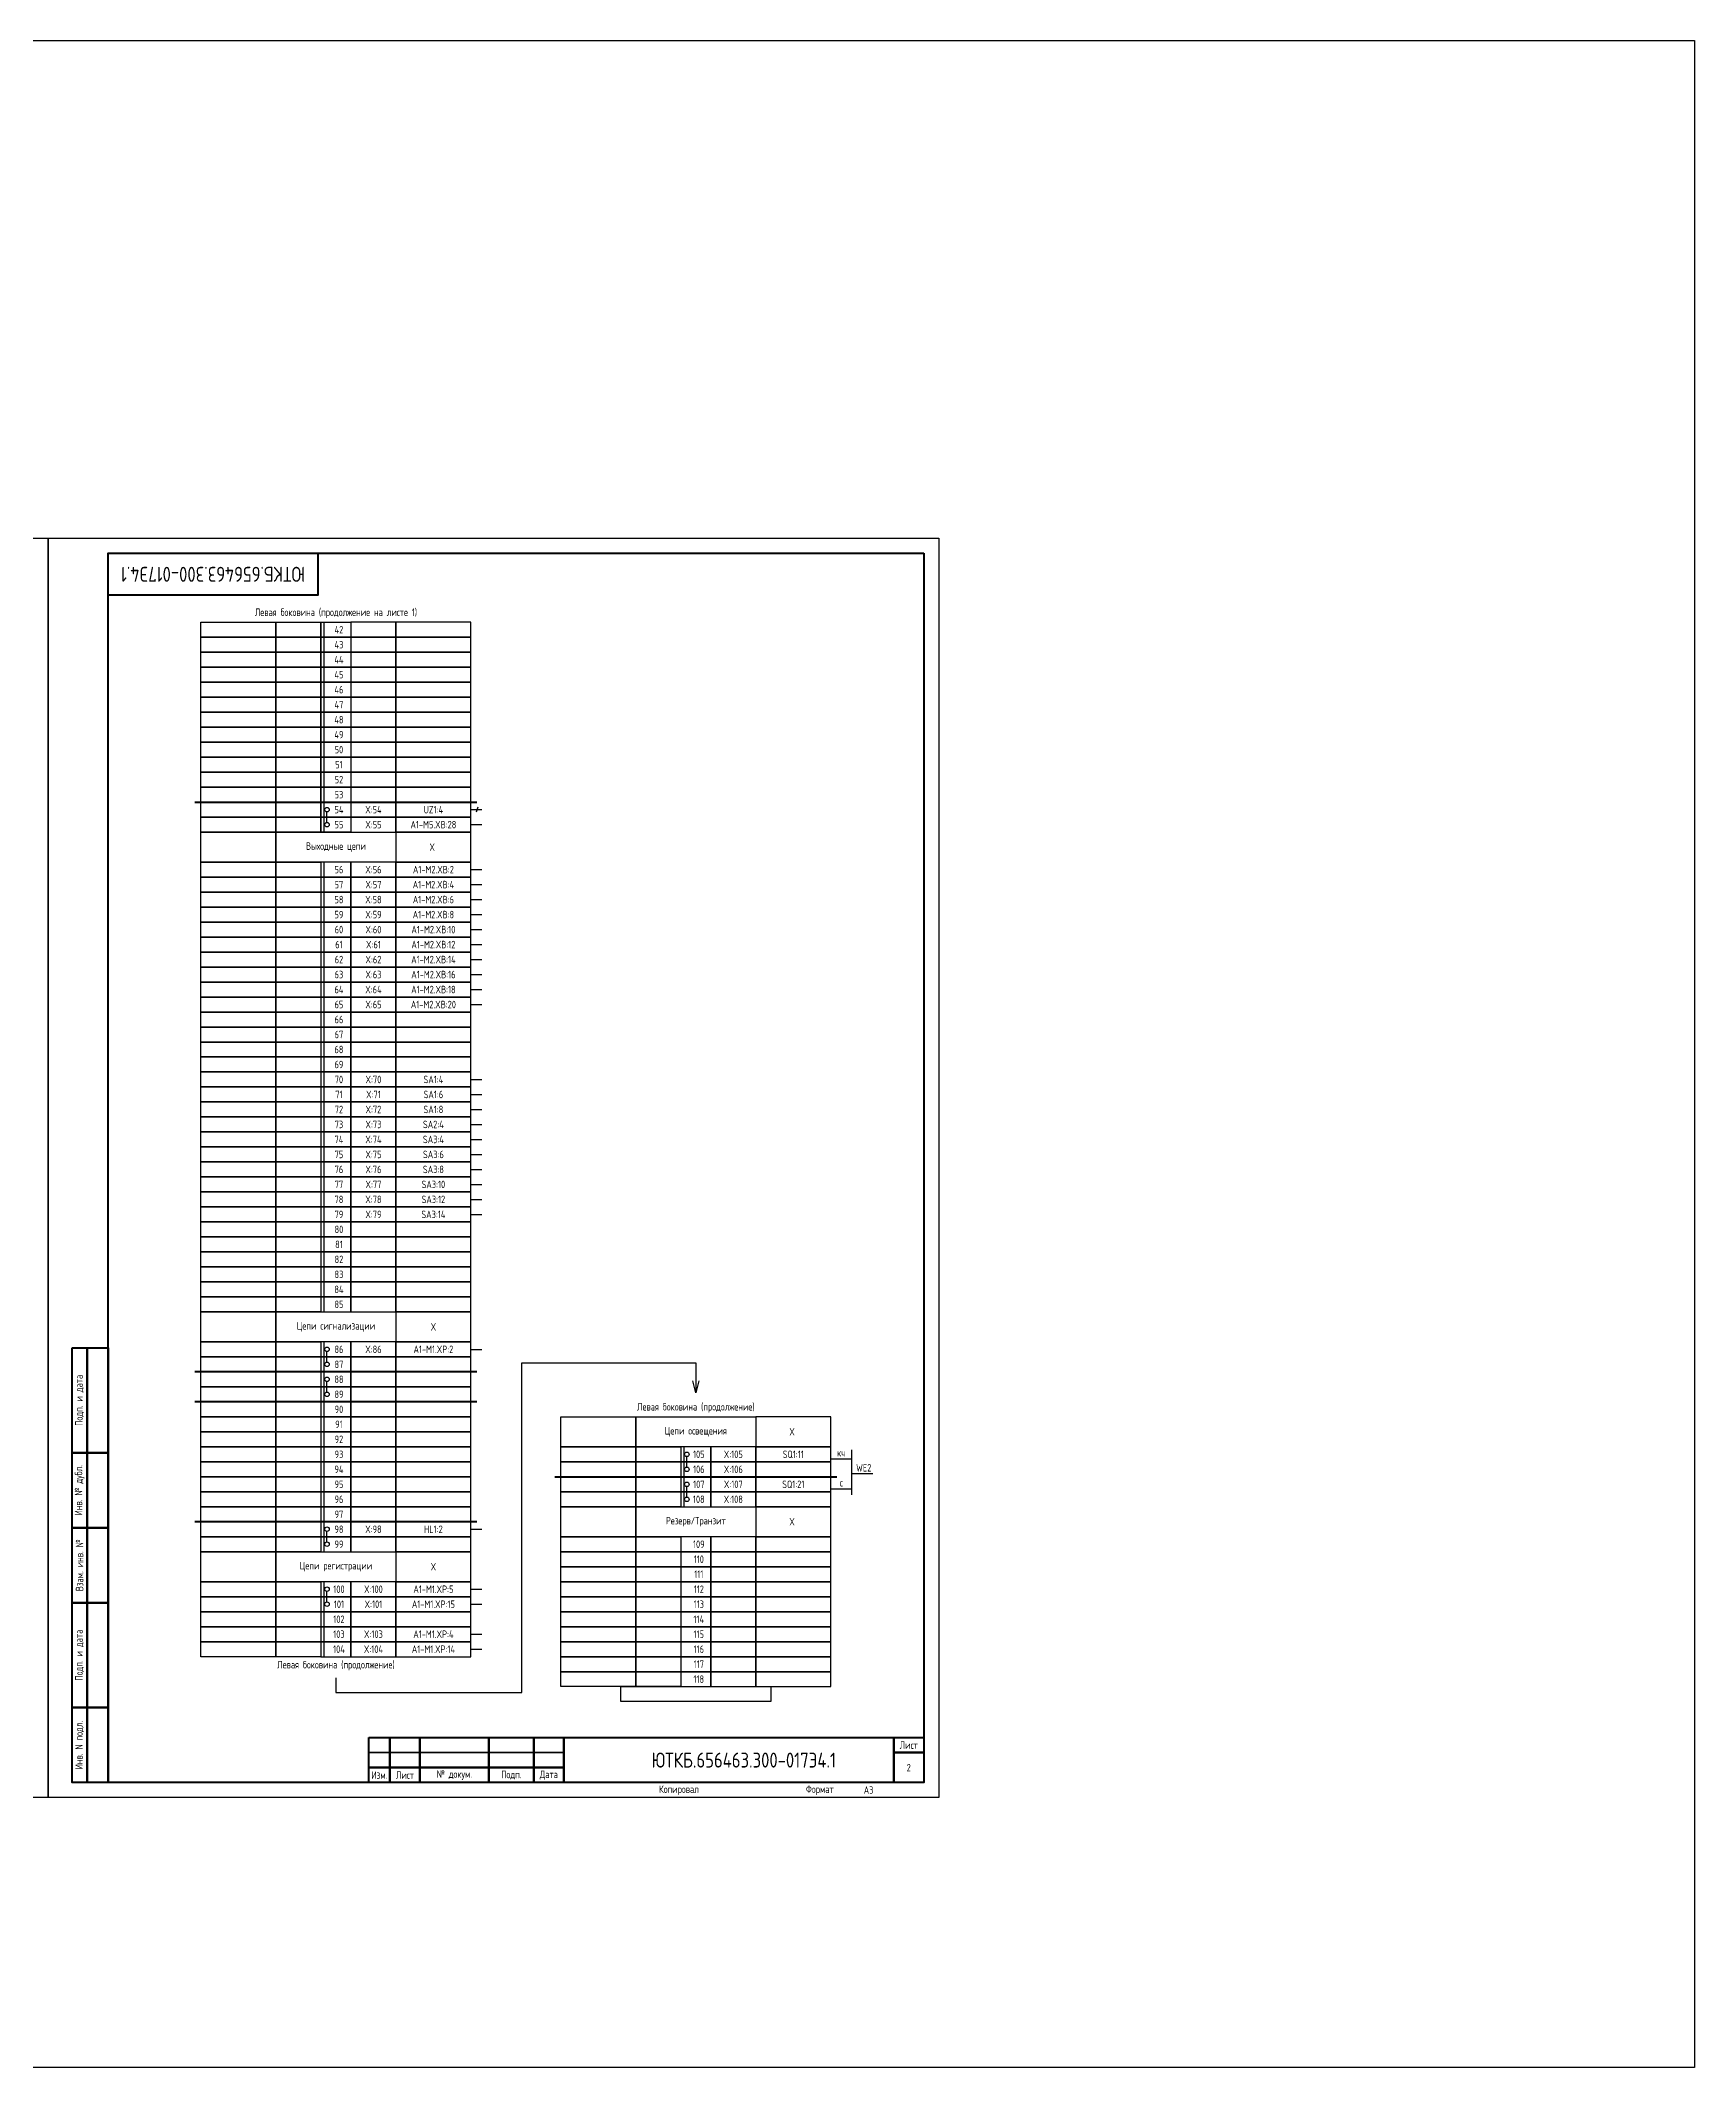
# Model space of a CAD drawing. Header units: millimetres. Extents: x -863 to 2106, y -90 to 586.
# Drawn here: x 1554 to 2106, y -90 to 586 of the extents above; entities that cross this region are included whole.
import ezdxf

# ---------------------------------------------------------------- set-up
doc = ezdxf.new("R2010")
doc.units = ezdxf.units.MM
doc.styles.add('Gost_type_A', font='GOST_0.TTF')

# ---------------------------------------------------------------- blocks, each defined once
blk = doc.blocks.new('Штамп левый нижний')
at = {"lineweight": 50}
for points in [[(-12, 145), (-7, 145), (-7, 110), (-12, 110)], [(-7, 145), (0, 145), (0, 110), (-7, 110)], [(-12, 110), (-7, 110), (-7, 85), (-12, 85)], [(-7, 110), (0, 110), (0, 85), (-7, 85)], [(-12, 85), (-7, 85), (-7, 60), (-12, 60)], [(-7, 85), (0, 85), (0, 60), (-7, 60)], [(-12, 60), (-7, 60), (-7, 25), (-12, 25)], [(-7, 60), (0, 60), (0, 25), (-7, 25)], [(-12, 25), (-7, 25), (-7, 0), (-12, 0)], [(-7, 25), (0, 25), (0, 0), (-7, 0)]]:
    blk.add_lwpolyline(points, close=True, dxfattribs=at)
at = {"char_height": 2.5, "attachment_point": 5, "rotation": 90, "style": 'Gost_type_A'}
for s, insert, width in [('Подп. и дата', (-9.5, 127.5), 35), ('Инв. № дубл.', (-9.5, 97.5), 25), ('Взам. инв. №', (-9.5, 72.5), 25), ('Подп. и дата', (-9.5, 42.5), 35), ('Инв. N подл.', (-9.5, 12.5), 25)]:
    blk.add_mtext(s, dxfattribs=dict(at, insert=insert, width=width))
blk = doc.blocks.new('Штамп угловой верхний')
at = {"lineweight": 50}
blk.add_lwpolyline([(0, 0), (70, 0), (70, -14), (0, -14)], close=True, dxfattribs=at)
blk = doc.blocks.new('Штамп малый нижний')
at = {"lineweight": 50}
for points in [[(-185, 15), (-178, 15), (-178, 5), (-185, 5)], [(-178, 15), (-168, 15), (-168, 5), (-178, 5)], [(-168, 15), (-145, 15), (-145, 5), (-168, 5)], [(-145, 15), (-130, 15), (-130, 5), (-145, 5)], [(-130, 15), (-120, 15), (-120, 5), (-130, 5)], [(-120, 15), (-10, 15), (-10, 0), (-120, 0)], [(-10, 15), (0, 15), (0, 10), (-10, 10)], [(-10, 10), (0, 10), (0, 0), (-10, 0)], [(-185, 5), (-178, 5), (-178, 0), (-185, 0)], [(-178, 5), (-168, 5), (-168, 0), (-178, 0)], [(-168, 5), (-145, 5), (-145, 0), (-168, 0)], [(-145, 5), (-130, 5), (-130, 0), (-145, 0)], [(-130, 5), (-120, 5), (-120, 0), (-130, 0)]]:
    blk.add_lwpolyline(points, close=True, dxfattribs=at)
for points in [[(-185, 15), (-178, 15), (-178, 10), (-185, 10)], [(-178, 15), (-168, 15), (-168, 10), (-178, 10)], [(-168, 15), (-145, 15), (-145, 10), (-168, 10)], [(-145, 15), (-130, 15), (-130, 10), (-145, 10)], [(-130, 15), (-120, 15), (-120, 10), (-130, 10)], [(-185, 10), (-178, 10), (-178, 5), (-185, 5)], [(-178, 10), (-168, 10), (-168, 5), (-178, 5)], [(-168, 10), (-145, 10), (-145, 5), (-168, 5)], [(-145, 10), (-130, 10), (-130, 5), (-145, 5)], [(-130, 10), (-120, 10), (-120, 5), (-130, 5)]]:
    blk.add_lwpolyline(points, close=True)
at = {"char_height": 2.5, "style": 'Gost_type_A'}
for s, insert, width, attachment_point in [('Лист', (-5, 12.5), 10, 5), ('Изм.', (-181.5, 2.5), 7, 5), ('Лист', (-173, 2.5), 10, 5), ('№ докум.', (-156.5, 2.5), 23, 5), ('Подп.', (-137.5, 2.5), 15, 5), ('Дата', (-125, 2.5), 10, 5), ('Копировал', (-75, -2.53), 13.1202, 6), ('Формат', (-30, -2.53), 13.1202, 6)]:
    blk.add_mtext(s, dxfattribs=dict(at, insert=insert, width=width, attachment_point=attachment_point))

msp = doc.modelspace()

# ---------------------------------------------------------------- linework, layer by layer
for p, q in [((1649, 392), (1649, 322)), ((1650, 325.25), (1650, 328.75)), ((1698, 329.5), (1701.62, 329.5)), ((1698, 324.5), (1701.62, 324.5)), ((1700.33, 330.31), (1699.75, 328.69)), ((1649, 312), (1649, 162)), ((1698, 309.5), (1701.62, 309.5)), ((1698, 304.5), (1701.62, 304.5)), ((1698, 299.5), (1701.62, 299.5)), ((1698, 294.5), (1701.62, 294.5)), ((1698, 289.5), (1701.62, 289.5)), ((1698, 284.5), (1701.62, 284.5)), ((1698, 279.5), (1701.62, 279.5)), ((1698, 274.5), (1701.62, 274.5)), ((1698, 269.5), (1701.62, 269.5)), ((1698, 264.5), (1701.62, 264.5)), ((1698, 239.5), (1701.62, 239.5)), ((1698, 234.5), (1701.62, 234.5)), ((1698, 229.5), (1701.62, 229.5)), ((1698, 224.5), (1701.62, 224.5)), ((1698, 219.5), (1701.62, 219.5)), ((1698, 214.5), (1701.62, 214.5)), ((1698, 209.5), (1701.62, 209.5)), ((1698, 204.5), (1701.62, 204.5)), ((1698, 199.5), (1701.62, 199.5)), ((1698, 194.5), (1701.62, 194.5)), ((1649, 152), (1649, 82)), ((1650, 145.25), (1650, 148.75)), ((1698, 149.5), (1701.62, 149.5)), ((1715, 35), (1715, 145)), ((1715, 145), (1773, 145)), ((1773, 145), (1773, 135)), ((1650, 135.25), (1650, 138.75)), ((1773, 135), (1772, 139)), ((1774, 139), (1773, 135)), ((1769, 117), (1769, 107)), ((1825, 101), (1825, 116)), ((1770, 110.25), (1770, 113.75)), ((1818, 113), (1825, 113)), ((1769, 107), (1769, 97)), ((1770, 100.25), (1770, 103.75)), ((1818, 103), (1825, 103)), ((1832, 108), (1825, 108)), ((1650, 85.25), (1650, 88.75)), ((1698, 89.5), (1701.62, 89.5)), ((1649, 72), (1649, 47)), ((1650, 65.25), (1650, 68.75)), ((1698, 69.5), (1701.62, 69.5)), ((1698, 64.5), (1701.62, 64.5)), ((1698, 54.5), (1701.62, 54.5)), ((1698, 49.5), (1701.62, 49.5)), ((1653, 40), (1653, 35)), ((1653, 35), (1715, 35))]:
    msp.add_line(p, q)
at = {"lineweight": 50}
for p, q in [((1606, 332), (1700, 332)), ((1700, 142), (1606, 142)), ((1700, 132), (1606, 132)), ((1726, 107), (1820, 107)), ((1700, 92), (1606, 92))]:
    msp.add_line(p, q, dxfattribs=at)
for points in [[(-863, 586), (2106, 586), (2106, -90), (-863, -90)], [(1557, 420), (1557, 0), (1260, 0), (1260, 420)], [(1854, 420), (1854, 0), (1557, 0), (1557, 420)], [(1608, 392), (1633, 392), (1633, 387), (1608, 387)], [(1608, 387), (1633, 387), (1633, 382), (1608, 382)], [(1633, 392), (1648, 392), (1648, 387), (1633, 387)], [(1633, 387), (1648, 387), (1648, 382), (1633, 382)], [(1648, 392), (1658, 392), (1658, 387), (1648, 387)], [(1648, 387), (1658, 387), (1658, 382), (1648, 382)], [(1673, 392), (1658, 392), (1658, 387), (1673, 387)], [(1673, 387), (1658, 387), (1658, 382), (1673, 382)], [(1698, 392), (1673, 392), (1673, 387), (1698, 387)], [(1698, 387), (1673, 387), (1673, 382), (1698, 382)], [(1608, 382), (1633, 382), (1633, 377), (1608, 377)], [(1633, 382), (1648, 382), (1648, 377), (1633, 377)], [(1648, 382), (1658, 382), (1658, 377), (1648, 377)], [(1673, 382), (1658, 382), (1658, 377), (1673, 377)], [(1698, 382), (1673, 382), (1673, 377), (1698, 377)], [(1608, 377), (1633, 377), (1633, 372), (1608, 372)], [(1608, 372), (1633, 372), (1633, 367), (1608, 367)], [(1633, 377), (1648, 377), (1648, 372), (1633, 372)], [(1633, 372), (1648, 372), (1648, 367), (1633, 367)], [(1648, 377), (1658, 377), (1658, 372), (1648, 372)], [(1648, 372), (1658, 372), (1658, 367), (1648, 367)], [(1673, 377), (1658, 377), (1658, 372), (1673, 372)], [(1673, 372), (1658, 372), (1658, 367), (1673, 367)], [(1698, 377), (1673, 377), (1673, 372), (1698, 372)], [(1698, 372), (1673, 372), (1673, 367), (1698, 367)], [(1608, 367), (1633, 367), (1633, 362), (1608, 362)], [(1633, 367), (1648, 367), (1648, 362), (1633, 362)], [(1648, 367), (1658, 367), (1658, 362), (1648, 362)], [(1673, 367), (1658, 367), (1658, 362), (1673, 362)], [(1698, 367), (1673, 367), (1673, 362), (1698, 362)], [(1608, 362), (1633, 362), (1633, 357), (1608, 357)], [(1633, 362), (1648, 362), (1648, 357), (1633, 357)], [(1648, 362), (1658, 362), (1658, 357), (1648, 357)], [(1673, 362), (1658, 362), (1658, 357), (1673, 357)], [(1698, 362), (1673, 362), (1673, 357), (1698, 357)], [(1608, 357), (1633, 357), (1633, 352), (1608, 352)], [(1608, 352), (1633, 352), (1633, 347), (1608, 347)], [(1633, 357), (1648, 357), (1648, 352), (1633, 352)], [(1633, 352), (1648, 352), (1648, 347), (1633, 347)], [(1648, 357), (1658, 357), (1658, 352), (1648, 352)], [(1648, 352), (1658, 352), (1658, 347), (1648, 347)], [(1673, 357), (1658, 357), (1658, 352), (1673, 352)], [(1673, 352), (1658, 352), (1658, 347), (1673, 347)], [(1698, 357), (1673, 357), (1673, 352), (1698, 352)], [(1698, 352), (1673, 352), (1673, 347), (1698, 347)], [(1608, 347), (1633, 347), (1633, 342), (1608, 342)], [(1633, 347), (1648, 347), (1648, 342), (1633, 342)], [(1648, 347), (1658, 347), (1658, 342), (1648, 342)], [(1673, 347), (1658, 347), (1658, 342), (1673, 342)], [(1698, 347), (1673, 347), (1673, 342), (1698, 342)], [(1608, 342), (1633, 342), (1633, 337), (1608, 337)], [(1633, 342), (1648, 342), (1648, 337), (1633, 337)], [(1648, 342), (1658, 342), (1658, 337), (1648, 337)], [(1673, 342), (1658, 342), (1658, 337), (1673, 337)], [(1698, 342), (1673, 342), (1673, 337), (1698, 337)], [(1608, 337), (1633, 337), (1633, 332), (1608, 332)], [(1608, 332), (1633, 332), (1633, 327), (1608, 327)], [(1633, 337), (1648, 337), (1648, 332), (1633, 332)], [(1633, 332), (1648, 332), (1648, 327), (1633, 327)], [(1648, 337), (1658, 337), (1658, 332), (1648, 332)], [(1648, 332), (1658, 332), (1658, 327), (1648, 327)], [(1673, 337), (1658, 337), (1658, 332), (1673, 332)], [(1673, 332), (1658, 332), (1658, 327), (1673, 327)], [(1698, 337), (1673, 337), (1673, 332), (1698, 332)], [(1698, 332), (1673, 332), (1673, 327), (1698, 327)], [(1608, 327), (1633, 327), (1633, 322), (1608, 322)], [(1633, 327), (1648, 327), (1648, 322), (1633, 322)], [(1648, 327), (1658, 327), (1658, 322), (1648, 322)], [(1673, 327), (1658, 327), (1658, 322), (1673, 322)], [(1698, 327), (1673, 327), (1673, 322), (1698, 322)], [(1608, 322), (1633, 322), (1633, 312), (1608, 312)], [(1633, 322), (1673, 322), (1673, 312), (1633, 312)], [(1698, 322), (1673, 322), (1673, 312), (1698, 312)], [(1608, 312), (1633, 312), (1633, 307), (1608, 307)], [(1633, 312), (1648, 312), (1648, 307), (1633, 307)], [(1658, 312), (1648, 312), (1648, 307), (1658, 307)], [(1673, 312), (1658, 312), (1658, 307), (1673, 307)], [(1698, 312), (1673, 312), (1673, 307), (1698, 307)], [(1608, 307), (1633, 307), (1633, 302), (1608, 302)], [(1633, 307), (1648, 307), (1648, 302), (1633, 302)], [(1658, 307), (1648, 307), (1648, 302), (1658, 302)], [(1673, 307), (1658, 307), (1658, 302), (1673, 302)], [(1698, 307), (1673, 307), (1673, 302), (1698, 302)], [(1608, 302), (1633, 302), (1633, 297), (1608, 297)], [(1633, 302), (1648, 302), (1648, 297), (1633, 297)], [(1658, 302), (1648, 302), (1648, 297), (1658, 297)], [(1673, 302), (1658, 302), (1658, 297), (1673, 297)], [(1698, 302), (1673, 302), (1673, 297), (1698, 297)], [(1608, 297), (1633, 297), (1633, 292), (1608, 292)], [(1608, 292), (1633, 292), (1633, 287), (1608, 287)], [(1633, 297), (1648, 297), (1648, 292), (1633, 292)], [(1633, 292), (1648, 292), (1648, 287), (1633, 287)], [(1658, 297), (1648, 297), (1648, 292), (1658, 292)], [(1658, 292), (1648, 292), (1648, 287), (1658, 287)], [(1673, 297), (1658, 297), (1658, 292), (1673, 292)], [(1673, 292), (1658, 292), (1658, 287), (1673, 287)], [(1698, 297), (1673, 297), (1673, 292), (1698, 292)], [(1698, 292), (1673, 292), (1673, 287), (1698, 287)], [(1608, 287), (1633, 287), (1633, 282), (1608, 282)], [(1633, 287), (1648, 287), (1648, 282), (1633, 282)], [(1658, 287), (1648, 287), (1648, 282), (1658, 282)], [(1673, 287), (1658, 287), (1658, 282), (1673, 282)], [(1698, 287), (1673, 287), (1673, 282), (1698, 282)], [(1608, 282), (1633, 282), (1633, 277), (1608, 277)], [(1633, 282), (1648, 282), (1648, 277), (1633, 277)], [(1658, 282), (1648, 282), (1648, 277), (1658, 277)], [(1673, 282), (1658, 282), (1658, 277), (1673, 277)], [(1698, 282), (1673, 282), (1673, 277), (1698, 277)], [(1608, 277), (1633, 277), (1633, 272), (1608, 272)], [(1608, 272), (1633, 272), (1633, 267), (1608, 267)], [(1633, 277), (1648, 277), (1648, 272), (1633, 272)], [(1633, 272), (1648, 272), (1648, 267), (1633, 267)], [(1658, 277), (1648, 277), (1648, 272), (1658, 272)], [(1658, 272), (1648, 272), (1648, 267), (1658, 267)], [(1673, 277), (1658, 277), (1658, 272), (1673, 272)], [(1673, 272), (1658, 272), (1658, 267), (1673, 267)], [(1698, 277), (1673, 277), (1673, 272), (1698, 272)], [(1698, 272), (1673, 272), (1673, 267), (1698, 267)], [(1608, 267), (1633, 267), (1633, 262), (1608, 262)], [(1633, 267), (1648, 267), (1648, 262), (1633, 262)], [(1658, 267), (1648, 267), (1648, 262), (1658, 262)], [(1673, 267), (1658, 267), (1658, 262), (1673, 262)], [(1698, 267), (1673, 267), (1673, 262), (1698, 262)], [(1608, 262), (1633, 262), (1633, 257), (1608, 257)], [(1608, 257), (1633, 257), (1633, 252), (1608, 252)], [(1633, 262), (1648, 262), (1648, 257), (1633, 257)], [(1633, 257), (1648, 257), (1648, 252), (1633, 252)], [(1658, 262), (1648, 262), (1648, 257), (1658, 257)], [(1658, 257), (1648, 257), (1648, 252), (1658, 252)], [(1673, 262), (1658, 262), (1658, 257), (1673, 257)], [(1673, 257), (1658, 257), (1658, 252), (1673, 252)], [(1698, 262), (1673, 262), (1673, 257), (1698, 257)], [(1698, 257), (1673, 257), (1673, 252), (1698, 252)], [(1608, 252), (1633, 252), (1633, 247), (1608, 247)], [(1633, 252), (1648, 252), (1648, 247), (1633, 247)], [(1658, 252), (1648, 252), (1648, 247), (1658, 247)], [(1673, 252), (1658, 252), (1658, 247), (1673, 247)], [(1698, 252), (1673, 252), (1673, 247), (1698, 247)], [(1608, 247), (1633, 247), (1633, 242), (1608, 242)], [(1633, 247), (1648, 247), (1648, 242), (1633, 242)], [(1658, 247), (1648, 247), (1648, 242), (1658, 242)], [(1673, 247), (1658, 247), (1658, 242), (1673, 242)], [(1698, 247), (1673, 247), (1673, 242), (1698, 242)], [(1608, 242), (1633, 242), (1633, 237), (1608, 237)], [(1608, 237), (1633, 237), (1633, 232), (1608, 232)], [(1633, 242), (1648, 242), (1648, 237), (1633, 237)], [(1633, 237), (1648, 237), (1648, 232), (1633, 232)], [(1658, 242), (1648, 242), (1648, 237), (1658, 237)], [(1658, 237), (1648, 237), (1648, 232), (1658, 232)], [(1673, 242), (1658, 242), (1658, 237), (1673, 237)], [(1673, 237), (1658, 237), (1658, 232), (1673, 232)], [(1698, 242), (1673, 242), (1673, 237), (1698, 237)], [(1698, 237), (1673, 237), (1673, 232), (1698, 232)], [(1608, 232), (1633, 232), (1633, 227), (1608, 227)], [(1633, 232), (1648, 232), (1648, 227), (1633, 227)], [(1658, 232), (1648, 232), (1648, 227), (1658, 227)], [(1673, 232), (1658, 232), (1658, 227), (1673, 227)], [(1698, 232), (1673, 232), (1673, 227), (1698, 227)], [(1608, 227), (1633, 227), (1633, 222), (1608, 222)], [(1633, 227), (1648, 227), (1648, 222), (1633, 222)], [(1658, 227), (1648, 227), (1648, 222), (1658, 222)], [(1673, 227), (1658, 227), (1658, 222), (1673, 222)], [(1698, 227), (1673, 227), (1673, 222), (1698, 222)], [(1608, 222), (1633, 222), (1633, 217), (1608, 217)], [(1608, 217), (1633, 217), (1633, 212), (1608, 212)], [(1633, 222), (1648, 222), (1648, 217), (1633, 217)], [(1633, 217), (1648, 217), (1648, 212), (1633, 212)], [(1658, 222), (1648, 222), (1648, 217), (1658, 217)], [(1658, 217), (1648, 217), (1648, 212), (1658, 212)], [(1673, 222), (1658, 222), (1658, 217), (1673, 217)], [(1673, 217), (1658, 217), (1658, 212), (1673, 212)], [(1698, 222), (1673, 222), (1673, 217), (1698, 217)], [(1698, 217), (1673, 217), (1673, 212), (1698, 212)], [(1608, 212), (1633, 212), (1633, 207), (1608, 207)], [(1633, 212), (1648, 212), (1648, 207), (1633, 207)], [(1658, 212), (1648, 212), (1648, 207), (1658, 207)], [(1673, 212), (1658, 212), (1658, 207), (1673, 207)], [(1698, 212), (1673, 212), (1673, 207), (1698, 207)], [(1608, 207), (1633, 207), (1633, 202), (1608, 202)], [(1633, 207), (1648, 207), (1648, 202), (1633, 202)], [(1658, 207), (1648, 207), (1648, 202), (1658, 202)], [(1673, 207), (1658, 207), (1658, 202), (1673, 202)], [(1698, 207), (1673, 207), (1673, 202), (1698, 202)], [(1608, 202), (1633, 202), (1633, 197), (1608, 197)], [(1608, 197), (1633, 197), (1633, 192), (1608, 192)], [(1633, 202), (1648, 202), (1648, 197), (1633, 197)], [(1633, 197), (1648, 197), (1648, 192), (1633, 192)], [(1658, 202), (1648, 202), (1648, 197), (1658, 197)], [(1658, 197), (1648, 197), (1648, 192), (1658, 192)], [(1673, 202), (1658, 202), (1658, 197), (1673, 197)], [(1673, 197), (1658, 197), (1658, 192), (1673, 192)], [(1698, 202), (1673, 202), (1673, 197), (1698, 197)], [(1698, 197), (1673, 197), (1673, 192), (1698, 192)], [(1608, 192), (1633, 192), (1633, 187), (1608, 187)], [(1633, 192), (1648, 192), (1648, 187), (1633, 187)], [(1658, 192), (1648, 192), (1648, 187), (1658, 187)], [(1673, 192), (1658, 192), (1658, 187), (1673, 187)], [(1698, 192), (1673, 192), (1673, 187), (1698, 187)], [(1608, 187), (1633, 187), (1633, 182), (1608, 182)], [(1633, 187), (1648, 187), (1648, 182), (1633, 182)], [(1658, 187), (1648, 187), (1648, 182), (1658, 182)], [(1673, 187), (1658, 187), (1658, 182), (1673, 182)], [(1698, 187), (1673, 187), (1673, 182), (1698, 182)], [(1608, 182), (1633, 182), (1633, 177), (1608, 177)], [(1608, 177), (1633, 177), (1633, 172), (1608, 172)], [(1633, 182), (1648, 182), (1648, 177), (1633, 177)], [(1633, 177), (1648, 177), (1648, 172), (1633, 172)], [(1658, 182), (1648, 182), (1648, 177), (1658, 177)], [(1658, 177), (1648, 177), (1648, 172), (1658, 172)], [(1673, 182), (1658, 182), (1658, 177), (1673, 177)], [(1673, 177), (1658, 177), (1658, 172), (1673, 172)], [(1698, 182), (1673, 182), (1673, 177), (1698, 177)], [(1698, 177), (1673, 177), (1673, 172), (1698, 172)], [(1608, 172), (1633, 172), (1633, 167), (1608, 167)], [(1633, 172), (1648, 172), (1648, 167), (1633, 167)], [(1658, 172), (1648, 172), (1648, 167), (1658, 167)], [(1673, 172), (1658, 172), (1658, 167), (1673, 167)], [(1698, 172), (1673, 172), (1673, 167), (1698, 167)], [(1608, 167), (1633, 167), (1633, 162), (1608, 162)], [(1633, 167), (1648, 167), (1648, 162), (1633, 162)], [(1658, 167), (1648, 167), (1648, 162), (1658, 162)], [(1673, 167), (1658, 167), (1658, 162), (1673, 162)], [(1698, 167), (1673, 167), (1673, 162), (1698, 162)], [(1608, 162), (1633, 162), (1633, 152), (1608, 152)], [(1633, 162), (1673, 162), (1673, 152), (1633, 152)], [(1698, 162), (1673, 162), (1673, 152), (1698, 152)], [(1608, 152), (1633, 152), (1633, 147), (1608, 147)], [(1633, 152), (1648, 152), (1648, 147), (1633, 147)], [(1658, 152), (1648, 152), (1648, 147), (1658, 147)], [(1673, 152), (1658, 152), (1658, 147), (1673, 147)], [(1698, 152), (1673, 152), (1673, 147), (1698, 147)], [(1608, 147), (1633, 147), (1633, 142), (1608, 142)], [(1608, 142), (1633, 142), (1633, 137), (1608, 137)], [(1633, 147), (1648, 147), (1648, 142), (1633, 142)], [(1633, 142), (1648, 142), (1648, 137), (1633, 137)], [(1658, 147), (1648, 147), (1648, 142), (1658, 142)], [(1658, 142), (1648, 142), (1648, 137), (1658, 137)], [(1673, 147), (1658, 147), (1658, 142), (1673, 142)], [(1673, 142), (1658, 142), (1658, 137), (1673, 137)], [(1698, 147), (1673, 147), (1673, 142), (1698, 142)], [(1698, 142), (1673, 142), (1673, 137), (1698, 137)], [(1608, 137), (1633, 137), (1633, 132), (1608, 132)], [(1633, 137), (1648, 137), (1648, 132), (1633, 132)], [(1658, 137), (1648, 137), (1648, 132), (1658, 132)], [(1673, 137), (1658, 137), (1658, 132), (1673, 132)], [(1698, 137), (1673, 137), (1673, 132), (1698, 132)], [(1608, 132), (1633, 132), (1633, 127), (1608, 127)], [(1633, 132), (1648, 132), (1648, 127), (1633, 127)], [(1658, 132), (1648, 132), (1648, 127), (1658, 127)], [(1673, 132), (1658, 132), (1658, 127), (1673, 127)], [(1698, 132), (1673, 132), (1673, 127), (1698, 127)], [(1608, 127), (1633, 127), (1633, 122), (1608, 122)], [(1608, 122), (1633, 122), (1633, 117), (1608, 117)], [(1633, 127), (1648, 127), (1648, 122), (1633, 122)], [(1633, 122), (1648, 122), (1648, 117), (1633, 117)], [(1658, 127), (1648, 127), (1648, 122), (1658, 122)], [(1658, 122), (1648, 122), (1648, 117), (1658, 117)], [(1673, 127), (1658, 127), (1658, 122), (1673, 122)], [(1673, 122), (1658, 122), (1658, 117), (1673, 117)], [(1698, 127), (1673, 127), (1673, 122), (1698, 122)], [(1698, 122), (1673, 122), (1673, 117), (1698, 117)], [(1728, 127), (1753, 127), (1753, 117), (1728, 117)], [(1753, 127), (1793, 127), (1793, 117), (1753, 117)], [(1818, 127), (1793, 127), (1793, 117), (1818, 117)], [(1608, 117), (1633, 117), (1633, 112), (1608, 112)], [(1633, 117), (1648, 117), (1648, 112), (1633, 112)], [(1658, 117), (1648, 117), (1648, 112), (1658, 112)], [(1673, 117), (1658, 117), (1658, 112), (1673, 112)], [(1698, 117), (1673, 117), (1673, 112), (1698, 112)], [(1728, 117), (1753, 117), (1753, 112), (1728, 112)], [(1753, 117), (1768, 117), (1768, 112), (1753, 112)], [(1778, 117), (1768, 117), (1768, 112), (1778, 112)], [(1793, 117), (1778, 117), (1778, 112), (1793, 112)], [(1818, 117), (1793, 117), (1793, 112), (1818, 112)], [(1608, 112), (1633, 112), (1633, 107), (1608, 107)], [(1633, 112), (1648, 112), (1648, 107), (1633, 107)], [(1658, 112), (1648, 112), (1648, 107), (1658, 107)], [(1673, 112), (1658, 112), (1658, 107), (1673, 107)], [(1698, 112), (1673, 112), (1673, 107), (1698, 107)], [(1728, 112), (1753, 112), (1753, 107), (1728, 107)], [(1753, 112), (1768, 112), (1768, 107), (1753, 107)], [(1778, 112), (1768, 112), (1768, 107), (1778, 107)], [(1793, 112), (1778, 112), (1778, 107), (1793, 107)], [(1818, 112), (1793, 112), (1793, 107), (1818, 107)], [(1608, 107), (1633, 107), (1633, 102), (1608, 102)], [(1608, 102), (1633, 102), (1633, 97), (1608, 97)], [(1633, 107), (1648, 107), (1648, 102), (1633, 102)], [(1633, 102), (1648, 102), (1648, 97), (1633, 97)], [(1658, 107), (1648, 107), (1648, 102), (1658, 102)], [(1658, 102), (1648, 102), (1648, 97), (1658, 97)], [(1673, 107), (1658, 107), (1658, 102), (1673, 102)], [(1673, 102), (1658, 102), (1658, 97), (1673, 97)], [(1698, 107), (1673, 107), (1673, 102), (1698, 102)], [(1698, 102), (1673, 102), (1673, 97), (1698, 97)], [(1728, 107), (1753, 107), (1753, 102), (1728, 102)], [(1728, 102), (1753, 102), (1753, 97), (1728, 97)], [(1753, 107), (1768, 107), (1768, 102), (1753, 102)], [(1753, 102), (1768, 102), (1768, 97), (1753, 97)], [(1778, 107), (1768, 107), (1768, 102), (1778, 102)], [(1778, 102), (1768, 102), (1768, 97), (1778, 97)], [(1793, 107), (1778, 107), (1778, 102), (1793, 102)], [(1793, 102), (1778, 102), (1778, 97), (1793, 97)], [(1818, 107), (1793, 107), (1793, 102), (1818, 102)], [(1818, 102), (1793, 102), (1793, 97), (1818, 97)], [(1608, 97), (1633, 97), (1633, 92), (1608, 92)], [(1633, 97), (1648, 97), (1648, 92), (1633, 92)], [(1658, 97), (1648, 97), (1648, 92), (1658, 92)], [(1673, 97), (1658, 97), (1658, 92), (1673, 92)], [(1698, 97), (1673, 97), (1673, 92), (1698, 92)], [(1728, 97), (1753, 97), (1753, 87), (1728, 87)], [(1753, 97), (1793, 97), (1793, 87), (1753, 87)], [(1818, 97), (1793, 97), (1793, 87), (1818, 87)], [(1608, 92), (1633, 92), (1633, 87), (1608, 87)], [(1633, 92), (1648, 92), (1648, 87), (1633, 87)], [(1658, 92), (1648, 92), (1648, 87), (1658, 87)], [(1673, 92), (1658, 92), (1658, 87), (1673, 87)], [(1698, 92), (1673, 92), (1673, 87), (1698, 87)], [(1608, 87), (1633, 87), (1633, 82), (1608, 82)], [(1608, 82), (1633, 82), (1633, 72), (1608, 72)], [(1633, 87), (1648, 87), (1648, 82), (1633, 82)], [(1633, 82), (1673, 82), (1673, 72), (1633, 72)], [(1658, 87), (1648, 87), (1648, 82), (1658, 82)], [(1673, 87), (1658, 87), (1658, 82), (1673, 82)], [(1698, 87), (1673, 87), (1673, 82), (1698, 82)], [(1698, 82), (1673, 82), (1673, 72), (1698, 72)], [(1728, 87), (1753, 87), (1753, 82), (1728, 82)], [(1728, 82), (1753, 82), (1753, 77), (1728, 77)], [(1753, 87), (1768, 87), (1768, 82), (1753, 82)], [(1753, 82), (1768, 82), (1768, 77), (1753, 77)], [(1778, 87), (1768, 87), (1768, 82), (1778, 82)], [(1778, 82), (1768, 82), (1768, 77), (1778, 77)], [(1793, 87), (1778, 87), (1778, 82), (1793, 82)], [(1793, 82), (1778, 82), (1778, 77), (1793, 77)], [(1818, 87), (1793, 87), (1793, 82), (1818, 82)], [(1818, 82), (1793, 82), (1793, 77), (1818, 77)], [(1728, 77), (1753, 77), (1753, 72), (1728, 72)], [(1753, 77), (1768, 77), (1768, 72), (1753, 72)], [(1778, 77), (1768, 77), (1768, 72), (1778, 72)], [(1793, 77), (1778, 77), (1778, 72), (1793, 72)], [(1818, 77), (1793, 77), (1793, 72), (1818, 72)], [(1608, 72), (1633, 72), (1633, 67), (1608, 67)], [(1633, 72), (1648, 72), (1648, 67), (1633, 67)], [(1658, 72), (1648, 72), (1648, 67), (1658, 67)], [(1673, 72), (1658, 72), (1658, 67), (1673, 67)], [(1698, 72), (1673, 72), (1673, 67), (1698, 67)], [(1728, 72), (1753, 72), (1753, 67), (1728, 67)], [(1753, 72), (1768, 72), (1768, 67), (1753, 67)], [(1778, 72), (1768, 72), (1768, 67), (1778, 67)], [(1793, 72), (1778, 72), (1778, 67), (1793, 67)], [(1818, 72), (1793, 72), (1793, 67), (1818, 67)], [(1608, 67), (1633, 67), (1633, 62), (1608, 62)], [(1608, 62), (1633, 62), (1633, 57), (1608, 57)], [(1633, 67), (1648, 67), (1648, 62), (1633, 62)], [(1633, 62), (1648, 62), (1648, 57), (1633, 57)], [(1658, 67), (1648, 67), (1648, 62), (1658, 62)], [(1658, 62), (1648, 62), (1648, 57), (1658, 57)], [(1673, 67), (1658, 67), (1658, 62), (1673, 62)], [(1673, 62), (1658, 62), (1658, 57), (1673, 57)], [(1698, 67), (1673, 67), (1673, 62), (1698, 62)], [(1698, 62), (1673, 62), (1673, 57), (1698, 57)], [(1728, 67), (1753, 67), (1753, 62), (1728, 62)], [(1728, 62), (1753, 62), (1753, 57), (1728, 57)], [(1753, 67), (1768, 67), (1768, 62), (1753, 62)], [(1753, 62), (1768, 62), (1768, 57), (1753, 57)], [(1778, 67), (1768, 67), (1768, 62), (1778, 62)], [(1778, 62), (1768, 62), (1768, 57), (1778, 57)], [(1793, 67), (1778, 67), (1778, 62), (1793, 62)], [(1793, 62), (1778, 62), (1778, 57), (1793, 57)], [(1818, 67), (1793, 67), (1793, 62), (1818, 62)], [(1818, 62), (1793, 62), (1793, 57), (1818, 57)], [(1608, 57), (1633, 57), (1633, 52), (1608, 52)], [(1633, 57), (1648, 57), (1648, 52), (1633, 52)], [(1658, 57), (1648, 57), (1648, 52), (1658, 52)], [(1673, 57), (1658, 57), (1658, 52), (1673, 52)], [(1698, 57), (1673, 57), (1673, 52), (1698, 52)], [(1728, 57), (1753, 57), (1753, 52), (1728, 52)], [(1753, 57), (1768, 57), (1768, 52), (1753, 52)], [(1778, 57), (1768, 57), (1768, 52), (1778, 52)], [(1793, 57), (1778, 57), (1778, 52), (1793, 52)], [(1818, 57), (1793, 57), (1793, 52), (1818, 52)], [(1608, 52), (1633, 52), (1633, 47), (1608, 47)], [(1633, 52), (1648, 52), (1648, 47), (1633, 47)], [(1658, 52), (1648, 52), (1648, 47), (1658, 47)], [(1673, 52), (1658, 52), (1658, 47), (1673, 47)], [(1698, 52), (1673, 52), (1673, 47), (1698, 47)], [(1728, 52), (1753, 52), (1753, 47), (1728, 47)], [(1753, 52), (1768, 52), (1768, 47), (1753, 47)], [(1778, 52), (1768, 52), (1768, 47), (1778, 47)], [(1793, 52), (1778, 52), (1778, 47), (1793, 47)], [(1818, 52), (1793, 52), (1793, 47), (1818, 47)], [(1728, 47), (1753, 47), (1753, 42), (1728, 42)], [(1728, 42), (1753, 42), (1753, 37), (1728, 37)], [(1753, 47), (1768, 47), (1768, 42), (1753, 42)], [(1753, 42), (1768, 42), (1768, 37), (1753, 37)], [(1778, 47), (1768, 47), (1768, 42), (1778, 42)], [(1778, 42), (1768, 42), (1768, 37), (1778, 37)], [(1793, 47), (1778, 47), (1778, 42), (1793, 42)], [(1793, 42), (1778, 42), (1778, 37), (1793, 37)], [(1818, 47), (1793, 47), (1793, 42), (1818, 42)], [(1818, 42), (1793, 42), (1793, 37), (1818, 37)], [(1748, 37), (1798, 37), (1798, 32), (1748, 32)]]:
    msp.add_lwpolyline(points, close=True)
msp.add_lwpolyline([(1849, 415), (1849, 5), (1577, 5), (1577, 415)], close=True, dxfattribs=at)
for centre in [(1650, 329.5), (1650, 324.5), (1650, 149.5), (1650, 144.5), (1650, 139.5), (1650, 134.5), (1770, 114.5), (1770, 109.5), (1770, 104.5), (1770, 99.5), (1650, 89.5), (1650, 84.5), (1650, 69.5), (1650, 64.5)]:
    msp.add_circle(centre, 0.75)

# ---------------------------------------------------------------- block references
for name, p in [('Штамп угловой верхний', (1577, 415)), ('Штамп малый нижний', (1849, 5))]:
    msp.add_blockref(name, p)
at = {"color": 1}
msp.add_blockref('Штамп левый нижний', (1577, 5), dxfattribs=at)

# ---------------------------------------------------------------- texts
at = {"insert": (1612, 408), "char_height": 5, "width": 70, "attachment_point": 5, "rotation": 180, "style": 'Gost_type_A'}
msp.add_mtext('ЮТКБ.656463.300-017Э4.1', dxfattribs=at)
at = {"style": 'Gost_type_A'}
for s, insert, char_height, width, attachment_point in [('Левая боковина (продолжение на листе 1)', (1653, 395), 2.5, 90, 5), ('A1-M5.XВ:28', (1685.5, 324.5), 2.5, 25, 5), ('UZ1:4', (1685.5, 329.5), 2.5, 25, 5), ('Выходные цепи ', (1653, 317), 2.5, 40, 5), ('X', (1685.09, 317), 2.5, 25, 5), ('A1-M2.XВ:4', (1685.5, 304.5), 2.5, 25, 5), ('A1-M2.XВ:2', (1685.5, 309.5), 2.5, 25, 5), ('A1-M2.XВ:6', (1685.5, 299.5), 2.5, 25, 5), ('A1-M2.XВ:10', (1685.5, 289.5), 2.5, 25, 5), ('A1-M2.XВ:8', (1685.5, 294.5), 2.5, 25, 5), ('A1-M2.XВ:12', (1685.5, 284.5), 2.5, 25, 5), ('A1-M2.XВ:14', (1685.5, 279.5), 2.5, 25, 5), ('A1-M2.XВ:18', (1685.5, 269.5), 2.5, 25, 5), ('A1-M2.XВ:16', (1685.5, 274.5), 2.5, 25, 5), ('A1-M2.XВ:20', (1685.5, 264.5), 2.5, 25, 5), ('SA1:4', (1685.5, 239.5), 2.5, 25, 5), ('SA1:8', (1685.5, 229.5), 2.5, 25, 5), ('SA1:6', (1685.5, 234.5), 2.5, 25, 5), ('SA2:4', (1685.5, 224.5), 2.5, 25, 5), ('SA3:4', (1685.5, 219.5), 2.5, 25, 5), ('SA3:8', (1685.5, 209.5), 2.5, 25, 5), ('SA3:6', (1685.5, 214.5), 2.5, 25, 5), ('SA3:10', (1685.5, 204.5), 2.5, 25, 5), ('SA3:12', (1685.5, 199.5), 2.5, 25, 5), ('SA3:14', (1685.5, 194.5), 2.5, 25, 5), ('Цепи сигнализации', (1653, 157), 2.5, 40, 5), ('X', (1685.5, 157), 2.5, 25, 5), ('A1-M1.XP:2', (1685.5, 149.5), 2.5, 25, 5), ('Левая боковина (продолжение)', (1773, 130), 2.5, 90, 5), ('Цепи освещения', (1773, 122), 2.5, 40, 5), ('X', (1805.09, 122), 2.5, 25, 5), ('SQ1:11', (1805.5, 114.5), 2.5, 25, 5), ('кч', (1821.5, 115), 2.5, 7, 5), ('WE2', (1829, 110), 2.5, 7, 5), ('SQ1:21', (1805.5, 104.5), 2.5, 25, 5), ('с', (1821.5, 105), 2.5, 7, 5), ('HL1:2', (1685.5, 89.5), 2.5, 25, 5), ('Резерв/Транзит', (1773, 92), 2.5, 40, 5), ('X', (1805.09, 92), 2.5, 25, 5), ('Цепи регистрации', (1653, 77), 2.5, 40, 5), ('X', (1685.5, 77), 2.5, 25, 5), ('A1-M1.XP:5', (1685.5, 69.5), 2.5, 25, 5), ('A1-M1.XP:15', (1685.5, 64.5), 2.5, 25, 5), ('A1-M1.XP:4', (1685.5, 54.5), 2.5, 25, 5), ('A1-M1.XP:14', (1685.5, 49.5), 2.5, 25, 5), ('Левая боковина (продолжение)', (1653, 44), 2.5, 90, 5), ('ЮТКБ.656463.300-017Э4.1', (1789, 12.5), 5, 120, 5), ('2', (1844, 10), 2.5, 10, 5), ('A3', (1829, 2.5), 2.5, 20, 4), ('A3', (1829, 2.5), 2.5, 20, 4)]:
    msp.add_mtext(s, dxfattribs=dict(at, insert=insert, char_height=char_height, width=width, attachment_point=attachment_point))
at = {"ltscale": 10, "char_height": 2.5, "attachment_point": 5, "style": 'Gost_type_A'}
for s, insert, width in [('43', (1654, 384.5), 8), ('42', (1654, 389.5), 8), ('44', (1654, 379.5), 8), ('45', (1654, 374.5), 8), ('46', (1654, 369.5), 8), ('47', (1654, 364.5), 8), ('48', (1654, 359.5), 8), ('49', (1654, 354.5), 8), ('50', (1654, 349.5), 8), ('51', (1654, 344.5), 8), ('52', (1654, 339.5), 8), ('53', (1654, 334.5), 8), ('54', (1654, 329.5), 8), ('55', (1654, 324.5), 8), ('X:54', (1665.5, 329.5), 15), ('X:55', (1665.5, 324.5), 15), ('56', (1654, 309.5), 8), ('57', (1654, 304.5), 8), ('X:56', (1665.5, 309.5), 15), ('X:57', (1665.5, 304.5), 15), ('58', (1654, 299.5), 8), ('X:58', (1665.5, 299.5), 15), ('59', (1654, 294.5), 8), ('60', (1654, 289.5), 8), ('X:59', (1665.5, 294.5), 15), ('X:60', (1665.5, 289.5), 15), ('61', (1654, 284.5), 8), ('X:61', (1665.5, 284.5), 15), ('62', (1654, 279.5), 8), ('X:62', (1665.5, 279.5), 15), ('64', (1654, 269.5), 8), ('63', (1654, 274.5), 8), ('X:64', (1665.5, 269.5), 15), ('X:63', (1665.5, 274.5), 15), ('65', (1654, 264.5), 8), ('X:65', (1665.5, 264.5), 15), ('66', (1654, 259.5), 8), ('68', (1654, 249.5), 8), ('67', (1654, 254.5), 8), ('69', (1654, 244.5), 8), ('70', (1654, 239.5), 8), ('X:70', (1665.5, 239.5), 15), ('72', (1654, 229.5), 8), ('71', (1654, 234.5), 8), ('X:72', (1665.5, 229.5), 15), ('X:71', (1665.5, 234.5), 15), ('73', (1654, 224.5), 8), ('X:73', (1665.5, 224.5), 15), ('74', (1654, 219.5), 8), ('X:74', (1665.5, 219.5), 15), ('75', (1654, 214.5), 8), ('76', (1654, 209.5), 8), ('X:75', (1665.5, 214.5), 15), ('X:76', (1665.5, 209.5), 15), ('77', (1654, 204.5), 8), ('X:77', (1665.5, 204.5), 15), ('78', (1654, 199.5), 8), ('X:78', (1665.5, 199.5), 15), ('79', (1654, 194.5), 8), ('80', (1654, 189.5), 8), ('X:79', (1665.5, 194.5), 15), ('81', (1654, 184.5), 8), ('82', (1654, 179.5), 8), ('84', (1654, 169.5), 8), ('83', (1654, 174.5), 8), ('85', (1654, 164.5), 8), ('86', (1654, 149.5), 8), ('X:86', (1665.5, 149.5), 15), ('87', (1654, 144.5), 8), ('88', (1654, 139.5), 8), ('89', (1654, 134.5), 8), ('90', (1654, 129.5), 8), ('91', (1654, 124.5), 8), ('93', (1654, 114.5), 8), ('92', (1654, 119.5), 8), ('105', (1774, 114.5), 8), ('X:105', (1785.5, 114.5), 15), ('94', (1654, 109.5), 8), ('106', (1774, 109.5), 8), ('X:106', (1785.5, 109.5), 15), ('95', (1654, 104.5), 8), ('107', (1774, 104.5), 8), ('X:107', (1785.5, 104.5), 15), ('96', (1654, 99.5), 8), ('97', (1654, 94.5), 8), ('108', (1774, 99.5), 8), ('X:108', (1785.5, 99.5), 15), ('98', (1654, 89.5), 8), ('X:98', (1665.5, 89.5), 15), ('99', (1654, 84.5), 8), ('109', (1774, 84.5), 8), ('110', (1774, 79.5), 8), ('111', (1774, 74.5), 8), ('100', (1654, 69.5), 8), ('X:100', (1665.5, 69.5), 15), ('112', (1774, 69.5), 8), ('101', (1654, 64.5), 8), ('X:101', (1665.5, 64.5), 15), ('113', (1774, 64.5), 8), ('103', (1654, 54.5), 8), ('102', (1654, 59.5), 8), ('X:103', (1665.5, 54.5), 15), ('114', (1774, 59.5), 8), ('115', (1774, 54.5), 8), ('104', (1654, 49.5), 8), ('X:104', (1665.5, 49.5), 15), ('116', (1774, 49.5), 8), ('118', (1774, 39.5), 8), ('117', (1774, 44.5), 8)]:
    msp.add_mtext(s, dxfattribs=dict(at, insert=insert, width=width))

doc.saveas('drawing.dxf')
